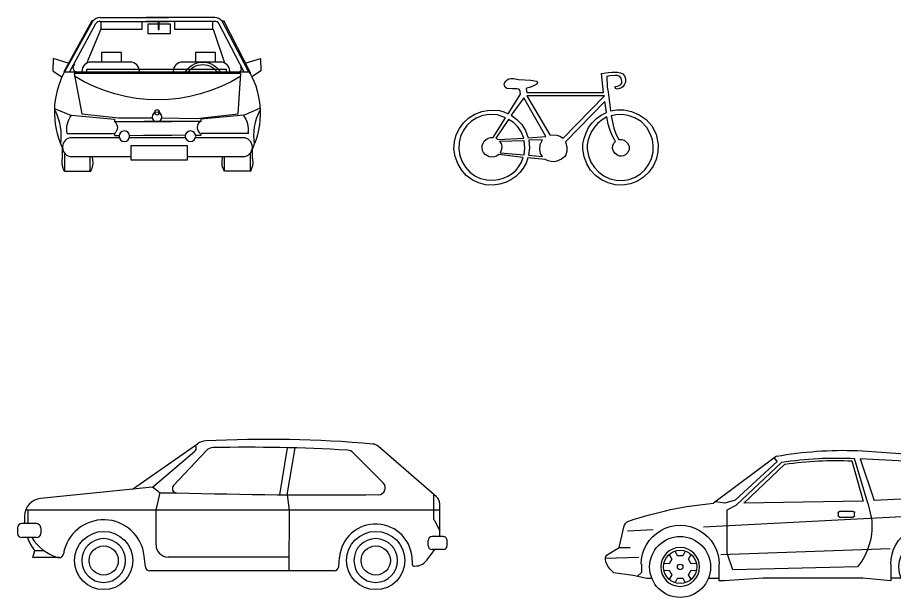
# Model space of a CAD drawing. Header units: millimetres. Extents: x -5138 to 35574, y -20000 to 6964.
# Drawn here: x 7323 to 15726, y -2920 to 2633 of the extents above; entities that cross this region are included whole.
import ezdxf

# ---------------------------------------------------------------- set-up
doc = ezdxf.new("R2010")
doc.units = ezdxf.units.MM

# ---------------------------------------------------------------- blocks, each defined once
blk = doc.blocks.new('md-xecon3')
for p, q in [((922.2, 1352.7), (318.5, 902.6)), ((1698.9, 1407), (2334.7, 1363.3)), ((2334.7, 1363.3), (2999.7, 955.7)), ((929, 1300.8), (527.4, 930.2)), ((536, 882.9), (973.9, 1295.1)), ((610.5, 902.6), (1004.3, 1276.7)), ((929, 1300.8), (905.7, 1337.9)), ((1645.8, 1308.4), (1753.9, 921.3)), ((1799.2, 902.6), (1671.3, 1330.4)), ((2150.6, 1305.6), (1726.3, 1327.4)), ((1726.3, 1327.4), (1858.2, 929.1)), ((2247.4, 1279.2), (2150.6, 1305.6)), ((2247.4, 1279.2), (2628, 953.5)), ((2382.6, 1303.6), (2373, 1340.5)), ((2880.3, 964.2), (2405.1, 1272.5)), ((527.4, 930.2), (428.5, 902.6)), ((2378.5, 953.5), (1858.2, 929.1)), ((2628, 953.5), (2399.6, 954.9)), ((2999.7, 955.7), (2909.2, 955.7)), ((2999.7, 955.7), (3185.5, 849.5)), ((428.5, 902.6), (337.5, 916.8)), ((451.2, 839.4), (536, 882.9)), ((1753.9, 921.3), (610.5, 902.6)), ((1799.2, 902.6), (1831.6, 769.9)), ((3185.5, 849.5), (3159, 504.4)), ((224.2, 675.2), (3052.8, 823)), ((451.2, 424.7), (451.2, 839.4)), ((1513.1, 809.7), (1513.1, 783.1)), ((1659.1, 823), (1526.3, 823)), ((1526.3, 769.9), (1659.1, 769.9)), ((1672.3, 783.1), (1672.3, 809.7)), ((-584.1, 477.8), (-540.4, 674.6)), ((-504.5, 637.1), (-257.6, 650)), ((3159, 504.4), (2770.2, 491.1)), ((3159, 504.4), (3234.2, 466.8)), ((-689.9, 414.4), (-584.1, 477.8)), ((-584.1, 477.8), (-477.9, 477.8)), ((-26.7, 398.2), (-49.3, 443.5)), ((49.1, 443.5), (26.4, 398.2)), ((2011.1, 465.1), (390.9, 409.6)), ((504.3, 265.5), (451.2, 424.7)), ((2362.6, 398.2), (2339.9, 443.5)), ((2438.3, 443.5), (2415.7, 398.2)), ((3238.6, 424.7), (3132.4, 398.2)), ((-394.9, 382.7), (-716.9, 371.7)), ((-106.7, 410.4), (-78.8, 368.1)), ((-78.8, 368.1), (-105.3, 322.1)), ((26.4, 398.2), (-26.7, 398.2)), ((78.6, 368.1), (106.5, 410.4)), ((105.1, 322.1), (78.6, 368.1)), ((2282.5, 410.4), (2310.4, 368.1)), ((2310.4, 368.1), (2283.9, 322.1)), ((2415.7, 398.2), (2362.6, 398.2)), ((2467.8, 368.1), (2495.7, 410.4)), ((2494.3, 322.1), (2467.8, 368.1)), ((3132.4, 398.2), (3026.2, 398.2)), ((-670.2, 271.9), (-637.2, 238.9)), ((-371.8, 318.6), (-371.8, 238.9)), ((-105.3, 322.1), (-155.9, 325.2)), ((-155.9, 258.9), (-105.3, 261.9)), ((-105.3, 261.9), (-78.8, 215.9)), ((78.6, 215.9), (105.1, 261.9)), ((155.7, 325.2), (105.1, 322.1)), ((105.1, 261.9), (155.7, 258.9)), ((371.6, 318.6), (371.6, 159.3)), ((1698.9, 292), (504.3, 265.5)), ((2017.5, 318.6), (2017.5, 159.3)), ((2283.9, 322.1), (2233.3, 325.2)), ((2233.3, 258.9), (2283.9, 261.9)), ((2283.9, 261.9), (2310.4, 215.9)), ((2467.8, 215.9), (2494.3, 261.9)), ((2544.9, 325.2), (2494.3, 322.1)), ((2494.3, 261.9), (2544.9, 258.9)), ((2760.8, 318.6), (2760.8, 185.8)), ((3159, 265.5), (2813.9, 185.8)), ((3218.5, 325), (3159, 265.5)), ((-637.2, 238.9), (-451.4, 212.4)), ((-451.4, 212.4), (-318.7, 185.8)), ((-371.8, 238.9), (-407.2, 203.5)), ((-318.7, 185.8), (-272.1, 185.8)), ((-78.8, 215.9), (-106.7, 173.7)), ((-49.3, 140.5), (-26.7, 185.8)), ((-26.7, 185.8), (26.4, 185.8)), ((26.4, 185.8), (49.1, 140.5)), ((106.5, 173.7), (78.6, 215.9)), ((271.9, 185.8), (371.6, 185.8)), ((796.3, 185.8), (424.6, 159.3)), ((1752, 185.8), (796.3, 185.8)), ((2017.5, 159.3), (1752, 185.8)), ((2017.5, 186.6), (2115.7, 189.4)), ((2310.4, 215.9), (2282.5, 173.7)), ((2339.9, 140.5), (2362.6, 185.8)), ((2362.6, 185.8), (2415.7, 185.8)), ((2415.7, 185.8), (2438.3, 140.5)), ((2495.7, 173.7), (2467.8, 215.9)), ((2667.9, 205.2), (2760.8, 207.8)), ((2813.9, 185.8), (2760.8, 185.8)), ((424.6, 159.3), (371.6, 159.3))]:
    blk.add_line(p, q)
at = {"extrusion": (0, 0, -1)}
for centre, major_axis, start_param, end_param in [((1575, -2407), (-3816, 0.5), 1.398768, 1.603158), ((1493.8, -2071.7), (3406.7, 0.2), 4.559247, 4.764585), ((1496, -2170.9), (3482.5, 0.1), 4.570758, 4.755459), ((2434, 1317), (37.5, 37.5), 2.931608, 3.671485), ((2378.5, 1112.8), (112.6, 112.6), 2.223643, 2.356194), ((2909.2, 1008.8), (-37.5, 37.5), 3.926991, 4.502404), ((648.4, -2664.8), (3582.7, 0.7), 4.389034, 4.620351), ((1526.3, 809.7), (9.39, 9.39), 3.926991, 5.497787), ((1526.3, 783.1), (-9.39, 9.39), 3.926991, 5.497787), ((1659.1, 809.7), (-9.39, 9.39), 0.785398, 2.356194), ((1659.1, 783.1), (9.39, 9.39), 0.785398, 2.356194), ((1217.9, 683), (619.8, 0), -0.140601, 0.682604), ((-462.7, 657.4), (-56.3, 56.3), 5.716456, 6.709813), ((-0.1, 318.6), (372.6, 0), 3.141598, 6.283191), ((2389.1, 318.6), (-371.7, 0.1), -0.000153, 3.14144), ((-0.1, 292), (292, 0.1), 3.14195, 9.425135), ((2389.1, 292), (292, 0.1), 3.14195, 9.425135), ((-0.1, 292), (185.8, 0.1), 3.142072269749656, 9.425257576929242), ((-0.1, 292), (-159.3, 0.1), -0.000673, 6.282512), ((2389.1, 292), (185.8, 0.1), 3.14199, 9.425175), ((2389.1, 292), (-159.3, 0.1), -0.000627, 6.282558), ((3210.5, 419.3), (-37.5, 37.5), 1.249046, 2.529881), ((-662.6, 368.8), (37.5, 37.5), 3.778623, 4.957368), ((-557.6, 384.5), (-159.3, 0.1), -0.786075, -0.149044), ((3105.9, 437.6), (-159.3, 0.1), 3.314639, 3.92635), ((-0.1, 292), (-18.8, 18.8), 5.497787, 11.780972), ((2389.1, 292), (-18.8, 18.8), 5.497787, 11.780972)]:
    blk.add_ellipse(centre, major_axis=major_axis, ratio=1, start_param=start_param, end_param=end_param, dxfattribs=at)
blk = doc.blocks.new('mt-xecon5')
for p, q in [((141.2, 1430), (-124.9, 939.2)), ((151.3, 1430), (141.2, 1430)), ((222.3, 1460.3), (878.9, 1460.3)), ((1319.8, 1460.3), (663.3, 1460.3)), ((1387.5, 1430), (1404.4, 1433.3)), ((1404.4, 1433.3), (1663.7, 929)), ((-119.3, 937.1), (151.8, 1424.9)), ((-73, 937.1), (181.5, 1402.8)), ((228.8, 1349.1), (90.6, 1020)), ((222.3, 1423.2), (878.9, 1423.2)), ((228.8, 1419.9), (228.8, 1349.1)), ((228.8, 1349.1), (626.2, 1349.1)), ((626.2, 1349.1), (626.2, 1423.2)), ((1319.8, 1423.2), (663.3, 1423.2)), ((895.7, 1396.3), (680.1, 1396.3)), ((680.1, 1396.3), (680.1, 1308.7)), ((777.8, 1423.2), (777.8, 1345.8)), ((777.8, 1345.8), (787.9, 1345.8)), ((787.9, 1345.8), (787.9, 1423.2)), ((895.7, 1308.7), (895.7, 1396.3)), ((936.1, 1423.2), (936.1, 1349.1)), ((936.1, 1349.1), (1303.3, 1349.1)), ((1303.3, 1349.1), (1303.3, 1423.2)), ((1306.7, 1349.1), (1414.5, 1026.7)), ((1601.7, 937.1), (1360.7, 1402.8)), ((1648, 937.1), (1390.3, 1424.9)), ((680.1, 1308.7), (895.7, 1308.7)), ((427.5, 1124.3), (235.5, 1124.3)), ((235.5, 1124.3), (235.5, 1033.4)), ((427.5, 1033.4), (427.5, 1124.3)), ((1134.9, 1124.3), (1134.9, 1033.4)), ((1326.9, 1124.3), (1134.9, 1124.3)), ((1326.9, 1033.4), (1326.9, 1124.3)), ((-229.4, 1067.1), (-232.7, 949.3)), ((-84.5, 1023.3), (-229.4, 1067.1)), ((511.3, 1033.4), (134.9, 1033.4)), ((1377, 1033.4), (1010.7, 1033.4)), ((1613.2, 1023.3), (1758.1, 1067.1)), ((1758.1, 1067.1), (1761.4, 949.3)), ((-232.7, 949.3), (-151.9, 895.4)), ((-124.9, 939.2), (-114.8, 939.2)), ((1654.5, 937.1), (-119.3, 937.1)), ((1569.4, 925.7), (-27.2, 925.7)), ((-27.2, 925.7), (46.9, 538.8)), ((46.9, 945.4), (46.9, 935.8)), ((46.9, 935.8), (599.3, 935.8)), ((94, 966.1), (1431.3, 966.1)), ((94, 935.8), (94, 966.1)), ((599.3, 935.8), (599.3, 945.4)), ((922.7, 945.4), (922.7, 935.8)), ((922.7, 935.8), (1465, 935.8)), ((1431.3, 966.1), (1431.3, 935.8)), ((1465, 935.8), (1465, 945.4)), ((1545.8, 538.8), (1569.4, 925.7)), ((1663.7, 929), (1650.3, 925.7)), ((1761.4, 949.3), (1680.6, 895.4)), ((-208, 587.4), (-50.8, 521.9)), ((-50.8, 525.3), (360.1, 488.3)), ((46.9, 538.8), (397.2, 498.4)), ((1148.4, 495), (1545.8, 538.8)), ((1599.6, 525.3), (1188.6, 488.3)), ((1748.9, 587.9), (1596.4, 521.9)), ((1603.1, 511.3), (1599.6, 525.3)), ((360.1, 488.3), (360.1, 464.7)), ((360.1, 464.7), (905.8, 464.7)), ((397.2, 498.4), (717.2, 498.4)), ((1188.6, 464.7), (642.9, 464.7)), ((814.9, 498.4), (1148.4, 495)), ((1188.6, 488.3), (1188.6, 464.7)), ((-94.6, 350.2), (360.1, 350.2)), ((360.1, 350.2), (360.1, 330)), ((360.1, 350.2), (360.1, 330)), ((1188.6, 350.2), (1188.6, 330)), ((1643.4, 350.2), (1188.6, 350.2)), ((1188.6, 345.4), (1188.6, 330)), ((1643.4, 350.2), (1639.1, 367.3)), ((405.8, 309.8), (-50.4, 309.8)), ((360.1, 330), (404.4, 330.3)), ((1039, 309.8), (503.1, 309.8)), ((504.4, 330.9), (909.2, 333.4)), ((1037.8, 330.9), (639.5, 333.4)), ((1592.6, 309.8), (1136.4, 309.8)), ((1188.6, 330), (1137.7, 330.3)), ((-138.4, 111.1), (-138.4, 229)), ((-138.4, 221.8), (-138.4, 216)), ((1060.8, 232.4), (515.1, 232.4)), ((515.1, 232.4), (515.1, 97.7)), ((1060.8, 97.7), (1060.8, 232.4)), ((1680.6, 111.1), (1680.6, 229)), ((1680.6, 216), (1680.6, 221.8)), ((-118.2, 159.9), (-118.2, -10.1)), ((-50.4, 128), (515.1, 128)), ((127.7, -10.1), (127.7, 128)), ((147.9, 111.1), (147.9, 128)), ((515.1, 97.7), (1060.8, 97.7)), ((1060.8, 128), (1592.6, 128)), ((1394.3, 111.1), (1394.3, 128)), ((1414.5, -10.1), (1414.5, 128)), ((1660.4, 159.9), (1660.4, -10.1)), ((-118.2, -10.1), (127.7, -10.1)), ((1660.4, -10.1), (1414.5, -10.1))]:
    blk.add_line(p, q)
for centre, major_axis, start_param, end_param in [((222.3, 1372.3), (0, 88), -0.00005, 0.929226), ((1319.8, 1372.3), (0, 88), -0.929226, 0.000049), ((222.3, 1372.3), (0, 51), -0.000337, 0.928938), ((1319.8, 1372.3), (0, 51), -0.928938, 0.000338), ((134.9, 945.4), (0, 88), 0.000149, 1.570945), ((511.3, 945.4), (0, 88), -1.570784, 0.000012), ((1010.7, 945.4), (0, 88), 0.000149, 1.570945), ((1377, 945.4), (0, 88), -1.570784, 0.000012), ((-50.4, 221.8), (0, 88), 0.000149, 1.570945), ((1592.6, 221.8), (0, 88), 4.71224, 6.283037), ((-50.4, 216), (0, 88), 1.570648, 3.141444), ((1592.6, 216), (0, 88), 3.141741, 4.712538)]:
    blk.add_ellipse(centre, major_axis=major_axis, ratio=1, start_param=start_param, end_param=end_param)
at = {"extrusion": (0, 0, -1)}
for centre, major_axis, start_param, end_param in [((7.5, 978), (0, 42.4), 3.24662, 5.562051), ((1205.6, 838.1), (0, 195.3), 5.177208, 7.38913), ((1205.6, 838.1), (0, 171.7), 5.247402, 7.319081), ((605.9, 555.9), (0, 819.2), 4.281328, 5.196315), ((1541.4, 966.6), (0, 31.4), 0.747139, 3.321578), ((943.1, 544.3), (0, 812.7), 1.066364, 2.004335), ((772.8, 2183), (0, 1511.2), 2.586361, 3.696838), ((-706.5, 325.1), (0, 553.1), 1.113641, 1.708399), ((124.7, 388.4), (0, 222.6), 4.540059, 5.37489), ((1417.5, 388.4), (0, 222.6), 0.908413, 1.743244), ((2248.6, 325.1), (0, 553.1), 4.574779, 5.169538), ((313, 407.5), (0, 74.1), 0.688729, 2.453057), ((1229.2, 407.5), (0, 74.1), 3.830322, 5.704655), ((33.6, 75.1), (0, 175.7), 4.184341, 4.918915), ((-24.1, 75.1), (0, 175.7), 1.364345, 2.09892), ((1566.3, 75.1), (0, 175.7), 4.184341, 4.918915), ((1508.6, 75.1), (0, 175.7), 1.364232, 2.098806)]:
    blk.add_ellipse(centre, major_axis=major_axis, ratio=1, start_param=start_param, end_param=end_param, dxfattribs=at)
for centre, major_axis in [((767.7, 508.5), (0, 47.1)), ((767.7, 552.2), (0, 23.6)), ((454.4, 323.3), (0, 50.5)), ((1087.7, 323.3), (0, 50.5))]:
    blk.add_ellipse(centre, major_axis=major_axis, ratio=1, dxfattribs=at)
blk = doc.blocks.new('md-xedap')
for p, q in [((1026.7, 1103.1), (1088.7, 1111.1)), ((1045.7, 919.1), (1026.7, 1103.1)), ((1088.7, 1111.1), (1126.7, 1114.1)), ((1126.7, 1114.1), (1179.7, 1114.1)), ((1179.7, 1114.1), (1206.7, 1109.1)), ((1206.7, 1109.1), (1229.7, 1098.1)), ((1229.7, 1098.1), (1247.7, 1080.1)), ((94.7, 999.1), (99.7, 1014.1)), ((99.7, 1014.1), (108.7, 1029.1)), ((108.7, 1029.1), (121.7, 1042.1)), ((121.7, 1042.1), (139.7, 1052.1)), ((139.7, 1052.1), (159.7, 1055.1)), ((159.7, 1055.1), (181.7, 1053.1)), ((181.7, 1053.1), (229.7, 1044.1)), ((229.7, 1044.1), (347.7, 1038.1)), ((347.7, 1038.1), (403.7, 1027.1)), ((403.7, 1027.1), (413.7, 1016.1)), ((413.7, 1016.1), (405.7, 1001.1)), ((1107.7, 1079.1), (1076.7, 1072.1)), ((1076.7, 1072.1), (1081.7, 970.1)), ((1155.7, 1084.1), (1107.7, 1079.1)), ((1179.7, 1082.1), (1155.7, 1084.1)), ((1200.7, 1073.1), (1179.7, 1082.1)), ((1215.7, 1056.1), (1200.7, 1073.1)), ((1212.7, 996.1), (1219.7, 1010.1)), ((1221.7, 1029.1), (1215.7, 1056.1)), ((1219.7, 1010.1), (1221.7, 1029.1)), ((1254.7, 1018.1), (1244.7, 992.1)), ((1247.7, 1080.1), (1256.7, 1052.1)), ((1256.7, 1052.1), (1254.7, 1018.1)), ((98.7, 973.1), (94.7, 999.1)), ((119.7, 958.1), (98.7, 973.1)), ((172.7, 956.1), (119.7, 958.1)), ((213.7, 956.1), (172.7, 956.1)), ((229.7, 953.1), (213.7, 956.1)), ((240.7, 944.1), (229.7, 953.1)), ((247.7, 929.1), (240.7, 944.1)), ((248.7, 904.1), (247.7, 929.1)), ((309.7, 962.1), (304.7, 955.1)), ((304.7, 955.1), (311.7, 919.1)), ((320.7, 965.1), (309.7, 962.1)), ((355.7, 973.1), (320.7, 965.1)), ((405.7, 1001.1), (355.7, 973.1)), ((1081.7, 970.1), (1088.7, 927.1)), ((1088.7, 927.1), (1112.7, 744.1)), ((1155.7, 966.1), (1157.7, 973.1)), ((1161.7, 957.1), (1155.7, 966.1)), ((1157.7, 973.1), (1164.7, 977.1)), ((1174.7, 953.1), (1161.7, 957.1)), ((1164.7, 977.1), (1188.7, 983.1)), ((1210.7, 960.1), (1174.7, 953.1)), ((1188.7, 983.1), (1212.7, 996.1)), ((1229.7, 973.1), (1210.7, 960.1)), ((1244.7, 992.1), (1229.7, 973.1)), ((131.7, 716.1), (248.7, 904.1)), ((280.7, 869.1), (159.7, 701.1)), ((491.7, 497.1), (280.7, 869.1)), ((311.7, 919.1), (1045.7, 919.1)), ((1053.7, 888.1), (311.7, 888.1)), ((311.7, 888.1), (530.7, 513.1)), ((659.7, 482.1), (1053.7, 888.1)), ((1057.7, 833.1), (682.7, 447.1)), ((1073.7, 728.1), (1057.7, 833.1)), ((-295.3, 629.1), (-244.3, 676.1)), ((-244.3, 676.1), (-186.3, 713.1)), ((-169.3, 677.1), (-220.3, 645.1)), ((-186.3, 713.1), (-120.3, 739.1)), ((-111.3, 699.1), (-169.3, 677.1)), ((-120.3, 739.1), (-48.3, 751.1)), ((-48.3, 708.1), (-111.3, 699.1)), ((-48.3, 751.1), (47.7, 747.1)), ((29.7, 707.1), (-48.3, 708.1)), ((-12.3, 490.1), (104.7, 677.1)), ((104.7, 677.1), (29.7, 707.1)), ((47.7, 747.1), (90.7, 735.1)), ((90.7, 735.1), (131.7, 716.1)), ((159.7, 701.1), (215.7, 660.1)), ((976.7, 671.1), (1022.7, 704.1)), ((1022.7, 704.1), (1073.7, 728.1)), ((1076.7, 685.1), (1031.7, 659.1)), ((1090.7, 616.1), (1076.7, 685.1)), ((1112.7, 744.1), (1172.7, 755.1)), ((1164.7, 707.1), (1119.7, 697.1)), ((1119.7, 697.1), (1144.7, 578.1)), ((1220.7, 709.1), (1164.7, 707.1)), ((1172.7, 755.1), (1241.7, 753.1)), ((1282.7, 700.1), (1220.7, 709.1)), ((1241.7, 753.1), (1314.7, 737.1)), ((1346.7, 678.1), (1282.7, 700.1)), ((1314.7, 737.1), (1386.7, 707.1)), ((1406.7, 641.1), (1346.7, 678.1)), ((1386.7, 707.1), (1452.7, 661.1)), ((-335.3, 575.1), (-295.3, 629.1)), ((-264.3, 603.1), (-299.3, 554.1)), ((-220.3, 645.1), (-264.3, 603.1)), ((135.7, 662.1), (14.7, 482.1)), ((182.7, 633.1), (135.7, 662.1)), ((223.7, 592.1), (182.7, 633.1)), ((215.7, 660.1), (261.7, 612.1)), ((256.7, 542.1), (223.7, 592.1)), ((261.7, 612.1), (297.7, 555.1)), ((902.7, 583.1), (936.7, 630.1)), ((936.7, 630.1), (976.7, 671.1)), ((991.7, 626.1), (958.7, 587.1)), ((1031.7, 659.1), (991.7, 626.1)), ((1107.7, 555.1), (1090.7, 616.1)), ((1459.7, 586.1), (1406.7, 641.1)), ((1452.7, 661.1), (1508.7, 599.1)), ((1508.7, 599.1), (1549.7, 520.1)), ((-383.3, 448.1), (-365.3, 514.1)), ((-365.3, 514.1), (-335.3, 575.1)), ((-299.3, 554.1), (-324.3, 499.1)), ((280.7, 482.1), (256.7, 542.1)), ((297.7, 555.1), (323.7, 486.1)), ((530.7, 513.1), (596.7, 512.1)), ((596.7, 512.1), (626.7, 502.1)), ((858.7, 480.1), (877.7, 533.1)), ((877.7, 533.1), (902.7, 583.1)), ((930.7, 545.1), (909.7, 502.1)), ((958.7, 587.1), (930.7, 545.1)), ((1130.7, 500.1), (1107.7, 555.1)), ((1144.7, 578.1), (1163.7, 524.1)), ((1163.7, 524.1), (1190.7, 470.1)), ((1499.7, 512.1), (1459.7, 586.1)), ((1513.7, 467.1), (1499.7, 512.1)), ((1549.7, 520.1), (1569.7, 423.1)), ((-387.3, 380.1), (-383.3, 448.1)), ((-338.3, 441.1), (-340.3, 380.1)), ((-324.3, 499.1), (-338.3, 441.1)), ((-116.3, 413.1), (-109.3, 435.1)), ((-109.3, 435.1), (-97.3, 454.1)), ((-97.3, 454.1), (-80.3, 470.1)), ((-80.3, 470.1), (-60.3, 481.1)), ((-60.3, 481.1), (-37.3, 489.1)), ((-37.3, 489.1), (-12.3, 490.1)), ((14.7, 482.1), (34.7, 470.1)), ((34.7, 470.1), (280.7, 482.1)), ((284.7, 458.1), (49.7, 451.1)), ((49.7, 451.1), (64.7, 430.1)), ((64.7, 430.1), (70.7, 403.1)), ((291.7, 389.1), (284.7, 458.1)), ((323.7, 486.1), (491.7, 497.1)), ((459.7, 466.1), (330.7, 462.1)), ((330.7, 462.1), (334.7, 389.1)), ((433.7, 377.1), (439.7, 423.1)), ((439.7, 423.1), (459.7, 466.1)), ((626.7, 502.1), (659.7, 482.1)), ((682.7, 447.1), (694.7, 399.1)), ((846.7, 376.1), (848.7, 428.1)), ((848.7, 428.1), (858.7, 480.1)), ((895.7, 458.1), (888.7, 416.1)), ((909.7, 502.1), (895.7, 458.1)), ((1159.7, 451.1), (1130.7, 500.1)), ((1133.7, 411.1), (1143.7, 434.1)), ((1143.7, 434.1), (1159.7, 451.1)), ((1190.7, 470.1), (1220.7, 471.1)), ((1220.7, 471.1), (1243.7, 464.1)), ((1243.7, 464.1), (1276.7, 435.1)), ((1276.7, 435.1), (1289.7, 406.1)), ((1522.7, 415.1), (1513.7, 467.1)), ((1569.7, 423.1), (1566.7, 349.1)), ((-375.3, 307.1), (-387.3, 380.1)), ((-340.3, 380.1), (-330.3, 316.1)), ((-118.3, 390.1), (-116.3, 413.1)), ((-114.3, 365.1), (-118.3, 390.1)), ((-104.3, 344.1), (-114.3, 365.1)), ((-89.3, 325.1), (-104.3, 344.1)), ((68.7, 373.1), (53.7, 341.1)), ((53.7, 341.1), (284.7, 322.1)), ((70.7, 403.1), (68.7, 373.1)), ((284.7, 322.1), (291.7, 389.1)), ((334.7, 389.1), (326.7, 318.1)), ((441.7, 337.1), (433.7, 377.1)), ((459.7, 306.1), (441.7, 337.1)), ((692.7, 357.1), (683.7, 324.1)), ((694.7, 399.1), (692.7, 357.1)), ((858.7, 303.1), (846.7, 376.1)), ((888.7, 416.1), (889.7, 376.1)), ((889.7, 376.1), (900.7, 312.1)), ((1130.7, 384.1), (1133.7, 411.1)), ((1139.7, 357.1), (1130.7, 384.1)), ((1157.7, 334.1), (1139.7, 357.1)), ((1278.7, 345.1), (1256.7, 322.1)), ((1289.7, 374.1), (1278.7, 345.1)), ((1289.7, 406.1), (1289.7, 374.1)), ((1505.7, 287.1), (1520.7, 349.1)), ((1520.7, 349.1), (1522.7, 415.1)), ((1566.7, 349.1), (1549.7, 278.1)), ((-351.3, 239.1), (-375.3, 307.1)), ((-330.3, 316.1), (-308.3, 256.1)), ((-308.3, 256.1), (-276.3, 204.1)), ((-49.3, 303.1), (-89.3, 325.1)), ((-26.3, 300.1), (-49.3, 303.1)), ((-2.3, 302.1), (-26.3, 300.1)), ((20.7, 311.1), (-2.3, 302.1)), ((41.7, 326.1), (20.7, 311.1)), ((276.7, 298.1), (41.7, 326.1)), ((258.7, 252.1), (276.7, 298.1)), ((319.7, 294.1), (302.7, 243.1)), ((487.7, 279.1), (319.7, 294.1)), ((326.7, 318.1), (459.7, 306.1)), ((515.7, 265.1), (487.7, 279.1)), ((543.7, 258.1), (515.7, 265.1)), ((571.7, 257.1), (543.7, 258.1)), ((596.7, 261.1), (571.7, 257.1)), ((641.7, 280.1), (596.7, 261.1)), ((670.7, 302.1), (641.7, 280.1)), ((683.7, 324.1), (670.7, 302.1)), ((884.7, 235.1), (858.7, 303.1)), ((900.7, 312.1), (923.7, 253.1)), ((923.7, 253.1), (957.7, 201.1)), ((1183.7, 316.1), (1157.7, 334.1)), ((1199.7, 311.1), (1183.7, 316.1)), ((1217.7, 310.1), (1199.7, 311.1)), ((1236.7, 313.1), (1217.7, 310.1)), ((1256.7, 322.1), (1236.7, 313.1)), ((1479.7, 232.1), (1505.7, 287.1)), ((1549.7, 278.1), (1520.7, 214.1)), ((-315.3, 178.1), (-351.3, 239.1)), ((-269.3, 126.1), (-315.3, 178.1)), ((-276.3, 204.1), (-236.3, 158.1)), ((168.7, 143.1), (203.7, 174.1)), ((203.7, 174.1), (234.7, 211.1)), ((234.7, 211.1), (258.7, 252.1)), ((276.7, 196.1), (243.7, 153.1)), ((302.7, 243.1), (276.7, 196.1)), ((921.7, 175.1), (884.7, 235.1)), ((969.7, 124.1), (921.7, 175.1)), ((957.7, 201.1), (999.7, 156.1)), ((1399.7, 142.1), (1443.7, 183.1)), ((1443.7, 183.1), (1479.7, 232.1)), ((1520.7, 214.1), (1479.7, 156.1)), ((-214.3, 84.1), (-269.3, 126.1)), ((-236.3, 158.1), (-187.3, 122.1)), ((-152.3, 54.1), (-214.3, 84.1)), ((-187.3, 122.1), (-132.3, 97.1)), ((-132.3, 97.1), (-72.3, 82.1)), ((-8.3, 80.1), (40.7, 87.1)), ((40.7, 87.1), (86.7, 99.1)), ((86.7, 99.1), (129.7, 118.1)), ((157.7, 84.1), (105.7, 59.1)), ((129.7, 118.1), (168.7, 143.1)), ((203.7, 115.1), (157.7, 84.1)), ((243.7, 153.1), (203.7, 115.1)), ((1026.7, 83.1), (969.7, 124.1)), ((999.7, 156.1), (1049.7, 120.1)), ((1049.7, 120.1), (1105.7, 94.1)), ((1105.7, 94.1), (1166.7, 79.1)), ((1229.7, 76.1), (1290.7, 88.1)), ((1290.7, 88.1), (1347.7, 110.1)), ((1347.7, 110.1), (1399.7, 142.1)), ((1429.7, 108.1), (1369.7, 70.1)), ((1479.7, 156.1), (1429.7, 108.1)), ((-84.3, 36.1), (-152.3, 54.1)), ((-12.3, 33.1), (-84.3, 36.1)), ((-72.3, 82.1), (-8.3, 80.1)), ((48.7, 42.1), (-12.3, 33.1)), ((105.7, 59.1), (48.7, 42.1)), ((1089.7, 53.1), (1026.7, 83.1)), ((1158.7, 36.1), (1089.7, 53.1)), ((1229.7, 33.1), (1158.7, 36.1)), ((1166.7, 79.1), (1229.7, 76.1)), ((1302.7, 45.1), (1229.7, 33.1)), ((1369.7, 70.1), (1302.7, 45.1))]:
    blk.add_line(p, q)
blk = doc.blocks.new('md-xecon5')
for p, q in [((272.8, 963.5), (897.4, 1397.4)), ((885.2, 1358.5), (881.9, 1386.6)), ((1686.2, 908.9), (1760.5, 1359.3)), ((1757.2, 908.3), (1831.4, 1357.6)), ((3187.1, 890.4), (2630.1, 1372.7)), ((464, 983.2), (872.6, 1326.7)), ((666.8, 998.2), (983.5, 1333.1)), ((2389.7, 1310.7), (2676.7, 1022)), ((464, 983.2), (-608.7, 872.9)), ((521.3, 940), (464, 983.2)), ((499.2, 760), (539.5, 930.4)), ((560.4, 927.1), (695.7, 928.2)), ((1757.2, 908.3), (1775.4, 760)), ((3157.2, 916.3), (3157.2, 696.9)), ((3219.2, 760), (-751.1, 760)), ((-726, 632.4), (-726, 760)), ((499.2, 428.6), (499.2, 760)), ((1775.4, 760), (1770.9, 180.5)), ((3219.2, 508.2), (3219.2, 820.1)), ((-760.3, 705), (-760.3, 632.4)), ((-827.7, 591.4), (-827.7, 539.2)), ((-646.8, 632.4), (-786.8, 632.4)), ((-605.8, 591.4), (-605.8, 539.2)), ((3166.4, 660.9), (3219.2, 563.7)), ((3250.2, 508.2), (3145.2, 508.2)), ((-646.8, 498.2), (-786.8, 498.2)), ((3106.6, 422.9), (3106.6, 469.6)), ((3288.8, 422.9), (3288.8, 469.6)), ((-682.7, 306.6), (-662.8, 373.6)), ((-662.8, 373.6), (-574.3, 373.6)), ((-378.4, 384.7), (-372.8, 401.6)), ((3095.4, 283.5), (3172.2, 384.3)), ((3250.2, 384.3), (3145.2, 384.3)), ((-429.9, 306.6), (-682.7, 306.6)), ((397.5, 218.9), (385.9, 322.3)), ((1771.9, 312.8), (615, 312.8)), ((2250.2, 220.2), (2257.2, 307)), ((2954.1, 279.1), (2954.1, 244)), ((2207.2, 180.5), (440.4, 180.5)), ((2976.6, 224.3), (2998.7, 227.3))]:
    blk.add_line(p, q)
for centre, radius in [((-2.1, 279.1), 279.1), ((2605.1, 279.1), 279.1), ((-2.1, 279.1), 140), ((2605.1, 279.1), 140)]:
    blk.add_circle(centre, radius)
for centre, radius, start, end in [((1569.1, -9998.3), 11437.8, 84.94269, 92.97439), ((849.4, 1354.3), 36.1, 310.04909, 6.70368), ((983.5, 1273.4), 150.9, 92.97439, 124.7849), ((1047.1, 1272.9), 87.6, 91.13459, 136.60421), ((1376.7, -15369.1), 16732.8, 86.72495, 91.13459), ((2569.2, 1302.3), 93.1, 49.11311, 84.94269), ((2327.6, 1249), 87.6, 44.83113, 86.72495), ((2630, 975.6), 65.8, 270.6272, 44.83113), ((559.8, 991.1), 64.1, 232.98551, 270.50355), ((696.9, 969.7), 41.5, 136.60421, 268.28147), ((2113.3, 48177.2), 47270.2, 268.28147, 270.6272), ((-591.4, 705), 168.8, 95.86838, 180), ((3126.1, 820.1), 93.1, 359.99999, 49.11311), ((3232.5, 696.9), 75.3, 180, 208.54474), ((-786.8, 591.4), 41, 90, 180), ((-646.8, 591.4), 41, 359.99999, 90), ((-2.1, 279.1), 390.4, 6.36404, 170.61275), ((2605.1, 279.1), 349, 359.99999, 175.40898), ((-786.8, 539.2), 41, 180, 270), ((-646.8, 539.2), 41, 270, 359.99999), ((3145.2, 469.6), 38.6, 90, 180), ((3250.2, 469.6), 38.6, 359.99999, 90), ((-331, 638), 424.3, 199.24334, 218.54455), ((-310.6, 741), 452.2, 212.48194, 253.04195), ((-2.1, 279.1), 209.5, 0.00001, 179.99999), ((615, 428.6), 115.8, 180, 270), ((2605.1, 279.1), 209.5, 0.00001, 179.99999), ((3145.2, 422.9), 38.6, 180, 270), ((3250.2, 422.9), 38.6, 270, 359.99999), ((-429.9, 349.8), 43.2, 253.04195, 350.61275), ((-2.1, 279.1), 209.5, 180, 360), ((2605.1, 279.1), 209.5, 180, 360), ((2979.2, 371.9), 146, 277.64752, 322.71037), ((440.4, 223.7), 43.2, 186.36403, 270), ((2207.2, 223.7), 43.2, 270, 355.40897), ((2974, 244), 19.9, 179.99999, 277.64752)]:
    blk.add_arc(centre, radius, start, end)

msp = doc.modelspace()

# ---------------------------------------------------------------- block references
for name, p in [('mt-xecon5', (7892.7, 1173.2)), ('md-xedap', (11893, 995.9)), ('md-xecon5', (8151.1, -2845.9)), ('md-xecon3', (13672.8, -2920.4))]:
    msp.add_blockref(name, p)

doc.saveas('drawing.dxf')
